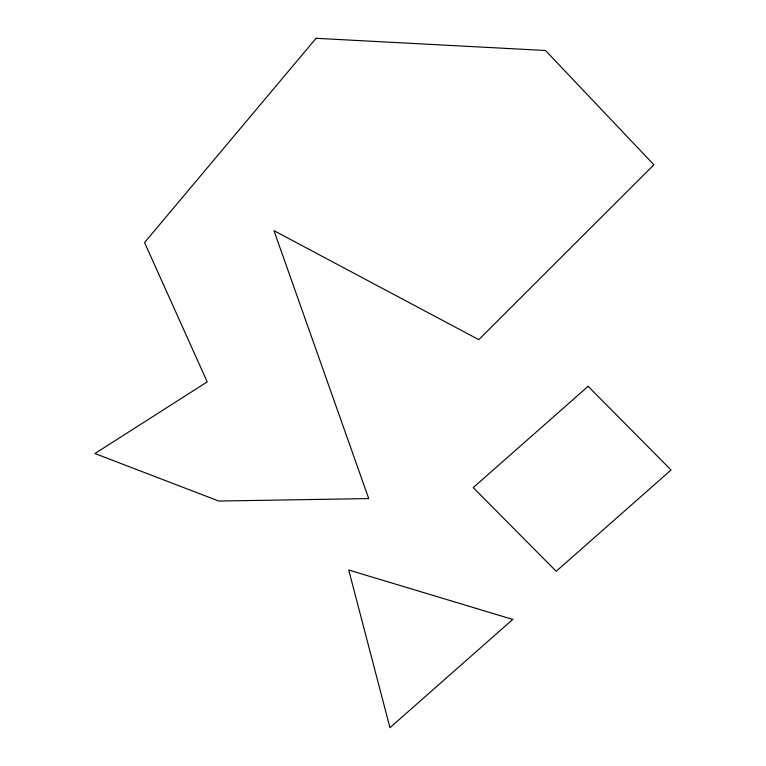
<?xml version="1.0" encoding="UTF-8"?>
<svg xmlns="http://www.w3.org/2000/svg" width="766" height="766" viewBox="0 0 766 766"><rect width="100%" height="100%" fill="white"/><g stroke="black" fill="none" stroke-linecap="round" stroke-linejoin="round"><path stroke-width="1.15" d="M316.08 38.3L144.554 242.563L207.222 381.88L94.927 453.539L218.779 501.05L368.733 498.58L273.969 230.662L478.788 339.654L653.886 164.795L545.497 50.499L316.08 38.3M588.116 386.303L473.244 487.597L556.193 571.283L671.073 469.989L588.116 386.303M512.751 619.426L389.961 727.7L348.712 570.019L512.751 619.426"/></g></svg>
